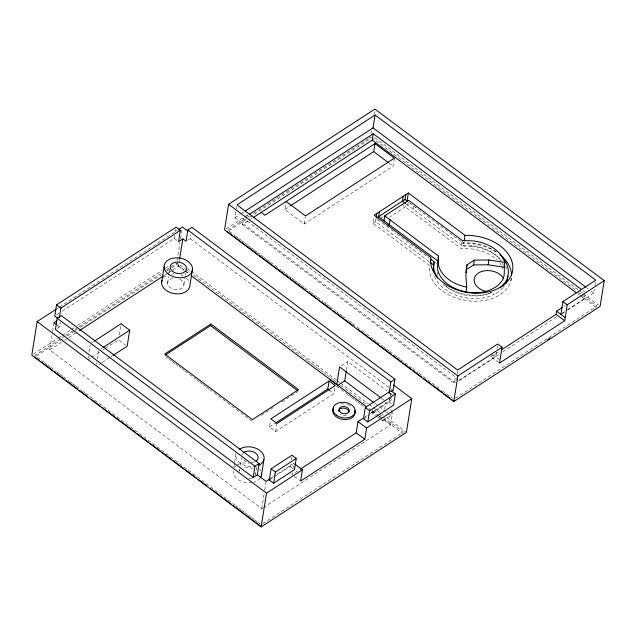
<?xml version="1.0" encoding="UTF-8"?>
<svg xmlns="http://www.w3.org/2000/svg" width="636" height="636" viewBox="0 0 636 636"><rect width="100%" height="100%" fill="white"/><g stroke="black" fill="none" stroke-linecap="round" stroke-linejoin="round"><path stroke-width="0.48" stroke-dasharray="3.18 2.39" d="M567.67 309.653L584.317 298.817L584.897 295.152M263.431 507.608L261.77 508.689L49.632 349.991L52.414 332.437M52.565 331.459L53.957 322.683M57.057 328.446L59.522 326.84L60.269 322.158M88.046 357.941L88.34 356.057M88.945 352.272L90.137 344.712M96.656 364.388L96.958 362.496M97.554 358.72L98.755 351.159M119.29 335.069L121.086 323.732M62.233 311.274L174.256 238.381L174.701 235.574M175.298 231.822L175.743 229.016M167.594 283.235L168.635 276.62M169.24 272.836L169.987 268.114M177.07 260.712L179.964 242.443M180.576 238.595L182.095 228.984M171.903 267.796L176.888 264.552L177.15 262.922L185.084 268.861M172.658 269.942L178.478 266.158L178.939 263.232M179.098 262.255L179.559 259.329M187.707 240.217L190.172 238.619L190.768 234.867M183.955 284.523L185.307 276.024M185.45 275.078L185.752 273.186M455.646 382.896L234.962 217.719L236.274 209.459M236.417 208.544L236.711 206.708M242.364 224.659L243.381 218.235L455.448 377.005L454.446 383.325L242.364 224.659L249.717 219.873M233.937 467.015L234.541 463.231M234.684 462.293L236.035 453.786A14.278 9.85 9 0 0 254.662 466.506M239.685 469.225L239.39 471.109A8.236 5.676 9 0 1 240.058 469.75M240.289 465.441L241.481 457.88M394.36 158.149L393.096 166.147L304.247 223.959L284.856 209.459L286.128 201.453M256.666 466.999L255.473 474.559A8.236 5.676 9 0 0 255.155 471.578M334.806 388.262L333.956 393.612L275.682 431.526L269.529 426.923L270.523 420.674M304.247 223.959L305.367 216.844M261.77 508.689L264.083 494.061M264.703 490.157L266.094 481.38M275.682 431.526L276.819 424.387M290.453 464.606L290.151 466.474L274.116 476.913M291.193 459.915L291.638 457.109M292.329 472.715L292.035 474.591L298.61 470.306M292.926 468.971L293.816 463.342L274.378 475.99M370.979 133.767L371.575 129.975M373.984 114.79L374.882 109.09M346.413 370.239L347.781 361.558L387.022 390.917M511.431 278.242A41.372 28.533 9 0 1 466.275 300.534A41.372 28.533 9 0 1 429.666 265.641L372.958 223.212L373.944 216.963M376.035 218.331L375.526 221.543L429.459 261.889M408.296 202.272L407.835 205.166L389.741 216.94M413.678 206.303L413.217 209.196L415.785 207.527M381.25 419.649L382.824 420.825L383.079 419.219L390.615 424.856L264.258 507.067M384.693 408.988L385.726 402.477M390.011 397.301L389.272 401.984L368.498 415.499M390.162 396.363L390.758 392.619M382.824 420.825L391.037 415.483L391.339 413.551M391.49 412.589L392.253 407.771M390.615 424.856L392.619 412.176M462.141 241.481L461.537 245.337L471.952 245.703A33.851 23.341 9 0 1 501.677 261.992M471.546 246.315L462.404 245.997L462.913 242.785L472.055 243.095A37.619 25.941 9 0 1 496.239 251.912M496.215 252.031A41.372 28.533 9 0 0 463.787 243.437L464.073 241.656M456.084 380.145L456.378 378.309M457.101 373.722L457.538 370.971M434.452 276.27A37.619 25.941 9 0 0 492.161 295.366L493.759 294.484L494.267 291.272M498.727 362.544L490.889 356.732L491.262 354.403M496.414 352.257L495.69 356.844L458.922 380.773M497.002 348.592L497.432 345.833M510.891 280.929L511.32 278.25M567.447 310.145L593.73 293.005L594.318 289.332M594.899 285.667L595.622 281.08M503.346 287.241L504.292 286.009M502.885 287.822L497.527 292.56L493.759 294.484M563.965 306.369L565.611 305.296M561.699 313.898L564.164 312.292M57.057 308.619L58.711 307.538M59.546 306.997L177.42 230.296M56.429 315.051L58.917 313.429M234.962 217.719L239.955 214.475M240.782 213.927L244.113 211.764M33.462 354.157L57.534 338.487M58.361 337.947L61.684 335.792M62.519 335.252L70.819 329.846M71.645 329.305L74.134 327.691M77.457 325.529L162.132 270.435M165.455 268.273L169.605 265.578M226.193 228.833L247.802 214.769M245.051 217.146L248.374 214.984M64.888 335.967L34.956 355.445L43.685 361.971M65.723 335.426L74.038 330.012M74.873 329.472L78.196 327.309M79.023 326.769L162.18 272.661M166.338 269.958L177.15 262.922M227.68 230.153L246.832 217.695M247.666 217.146L249.328 216.065M253.494 213.354L368.395 138.592M369.23 138.052L370.899 136.963L370.645 138.569L249.074 217.671M36.363 355.985L62.137 339.211M67.13 335.967L74.611 331.102M75.446 330.561L77.107 329.472M80.43 327.309L161.091 274.832M166.91 271.047L171.068 268.336M229.095 230.677L248.247 218.22M49.632 349.991L63.759 340.793M64.594 340.252L67.917 338.09M68.752 337.549L77.059 332.143M164.342 275.348L167.666 273.186M168.5 272.645L171.823 270.483M250.536 219.34L252.166 218.283M284.856 209.459L289.841 206.215M91.95 342.685L93.619 341.604M100.568 349.132L102.229 348.043M87.744 359.833L91.075 357.671M91.902 357.13L99.399 352.249M102.73 350.086L104.391 349.005M105.226 348.464L118.542 339.791L125.594 345.07M98.858 364.651L101.355 363.029M102.189 362.488L109.678 357.615M110.513 357.074L112.174 355.985M372.958 223.212L378.094 219.873M381.377 217.735L383.023 216.661M261.221 415.348L275.229 406.237M281.82 401.952L298.3 391.227M341.214 365.835L347.781 361.558M269.529 426.923L274.529 423.671M389.16 399.408L393.271 396.737M271.175 478.073L273.575 476.507M364.643 417.264L367.131 415.642M370.454 413.48L393.39 398.557M269.306 480.045L273.313 477.437M363.514 418.742L367.672 416.039M490.889 356.732L499.968 350.826M458.612 380.614L499.403 354.069M502.734 351.907L556.85 316.696M561.842 313.445L566.835 310.193M262.74 523.619L403.272 432.178L378.674 413.766M455.4 398.255L596.973 306.139L577.146 291.304M489.959 293.077L491.302 292.329M329.345 390.162L333.956 393.612M586.591 287.663L588.173 288.847M591.353 291.224L593.73 293.005M582.942 290.62L584.532 291.805M374.795 137.686L582.671 293.283M583.466 293.88L598.548 305.161M371.686 137.559L576.351 290.708M577.687 293.498L579.269 294.691M580.064 295.279L595.932 307.156M581.94 297.036L584.317 298.817M389.216 163.245L393.096 166.147M409.441 202.781L463.787 243.437M406.094 203.87L462.404 245.997M401.944 204.355L461.028 248.549L471.443 248.915A33.851 23.341 9 0 1 496.676 259.719M377.569 219.476L396.228 233.436M396.999 234.016L429.292 258.176M434.809 262.302L436.383 263.479M492.82 354.697L499.276 359.531M229.27 231.345L234.827 235.503M235.622 236.099L238.007 237.88M238.802 238.476L241.187 240.257M241.982 240.853L244.359 242.634M245.154 243.23L247.539 245.019M248.334 245.607L250.719 247.396M251.514 247.984L253.891 249.773M254.686 250.369L257.071 252.15M257.866 252.746L260.251 254.527M261.046 255.123L263.431 256.904M264.218 257.5L266.603 259.281M267.398 259.878L269.783 261.658M270.578 262.255L281.7 270.578M282.495 271.175L284.872 272.955M285.667 273.552L288.052 275.332M288.847 275.929L291.232 277.709M292.027 278.306L294.412 280.094M295.207 280.683L297.584 282.471M298.379 283.068L300.764 284.849M301.559 285.445L303.944 287.226M304.739 287.822L310.296 291.98M311.091 292.576L313.476 294.357M314.271 294.953L316.649 296.734M317.444 297.33L323.009 301.496M323.804 302.092L326.189 303.873M326.984 304.469L329.361 306.25M330.156 306.846L335.721 311.004M336.516 311.6L338.893 313.381M339.688 313.977L342.073 315.758M342.868 316.354L348.425 320.52M349.22 321.108L351.605 322.897M352.4 323.493L361.137 330.028M361.932 330.625L373.054 338.948M373.849 339.545L376.234 341.325M377.029 341.922L382.586 346.079M383.381 346.676L385.766 348.456M386.561 349.053L388.946 350.841M389.741 351.43L396.84 356.748M397.627 357.337L399.98 359.094M400.76 359.682L408.614 365.549M409.393 366.137L411.754 367.902M412.533 368.49L418.027 372.601M418.814 373.189L441.511 390.17M442.282 390.743L449.93 396.466M450.693 397.039L452.228 398.184M190.172 238.619L389.979 388.095M390.774 388.683L393.151 390.464M390.162 393.271L391.736 394.439M389.041 393.135L391.251 394.789M174.256 238.381L178.565 241.608M388.731 401.586L393.581 405.212M381.95 398.613L385.09 400.958M374.556 403.152L385.543 411.373M386.322 411.961L388.683 413.718M389.463 414.306L391.037 415.483M187.389 268.432L190.561 270.809M191.357 271.405L336.587 380.113M337.382 380.71L339.759 382.49M340.554 383.079L368.331 403.876M369.126 404.464L372.299 406.841M373.094 407.438L383.413 415.157M386.585 417.534L405.633 431.796M185.879 269.457L189.846 272.423M193.813 275.396L307.268 360.318M308.062 360.914L310.44 362.695M311.235 363.291L313.612 365.072M314.407 365.668L316.784 367.449M317.579 368.037L319.964 369.826M320.751 370.414L323.136 372.195M323.931 372.791L326.308 374.572M327.103 375.168L329.48 376.949M330.275 377.546L332.652 379.326M333.447 379.915L335.832 381.703M340.586 385.265L366.773 404.862M373.912 410.204L377.879 413.177M176.888 264.552L188.789 273.456M368.896 408.272L371.273 410.053M372.068 410.649L378.412 415.395M379.207 415.992L382.379 418.369M383.174 418.957L403.009 433.808M178.478 266.158L184.043 270.324M184.838 270.92L188.018 273.297M372.092 410.999L376.011 413.933M379.151 416.286L380.718 417.455M336.516 386.187L347.502 394.407M348.29 394.996L350.643 396.753M351.43 397.341L353.783 399.106M354.57 399.686L356.923 401.451M357.71 402.039L360.063 403.796M360.843 404.385L363.983 406.738M371.05 412.017L376.544 416.127M377.331 416.715L380.463 419.068M166.036 356.82L168.405 358.593M169.2 359.181L171.569 360.954M172.356 361.542L174.733 363.323M175.52 363.911L177.889 365.684M178.676 366.272L181.053 368.045M181.84 368.642L184.209 370.414M185.004 371.003L192.899 376.917M193.694 377.506L196.063 379.279M196.85 379.867L199.219 381.64M200.014 382.236L202.383 384.009M203.17 384.597L205.547 386.37M206.334 386.966L208.703 388.739M209.49 389.327L252.158 421.247M289.619 466.077L294.46 469.702M294.381 476.348L299.866 480.45M57.137 325.06L59.522 326.84M44.472 362.568L46.857 364.349M47.652 364.945L50.029 366.726M50.824 367.322L56.373 371.472M57.168 372.068L59.553 373.849M60.341 374.445L62.726 376.226M63.521 376.822L69.07 380.98M69.865 381.568L72.242 383.357M73.037 383.945L75.422 385.726M76.209 386.322L81.766 390.48M82.561 391.076L84.938 392.857M85.733 393.445L222.99 496.191M223.785 496.788L234.891 505.095M235.686 505.692L238.071 507.472M238.858 508.069L241.243 509.849M242.038 510.446L244.415 512.226M245.21 512.823L247.587 514.603M248.382 515.192L250.759 516.981M251.554 517.569L253.939 519.35M254.726 519.946L257.111 521.727M257.906 522.323L260.283 524.104M179.829 279.252A8.236 5.676 9 0 1 181.753 288.275A8.236 5.676 9 0 1 168.953 286.486A8.236 5.676 9 0 1 172.944 278.282M163.46 277.956A14.278 9.85 9 0 1 167.84 275.014M172.038 274.013A14.278 9.85 9 0 1 173.859 273.901M181.141 275.15A14.278 9.85 9 0 1 182.81 275.857M186.396 278.178A14.278 9.85 9 0 1 189.456 282.392M346.548 415.022A5.191 3.578 9 0 1 342.645 415.125M341.389 414.68A5.191 3.578 9 0 1 340.308 414.036M254.583 461.871A8.236 5.676 9 0 1 250.584 462.523M246.426 461.625A8.236 5.676 9 0 1 242.252 458.023M241.934 455.05A8.236 5.676 9 0 1 243.771 452.53M260.211 478.185A14.278 9.85 9 0 1 253.82 482.207M252.118 482.573A14.278 9.85 9 0 1 233.317 470.688M234.644 467.484A14.278 9.85 9 0 1 235.908 466.101M237.3 465.067A14.278 9.85 9 0 1 249.153 463.143M259.798 469.002A14.278 9.85 9 0 1 260.816 470.656M252.039 477.938A8.236 5.676 9 0 1 248.04 478.582M244.725 467.214A8.236 5.676 9 0 1 252.762 468.939M340.721 403.987A11.233 7.743 9 0 1 346.493 404.361M347.423 404.631A11.233 7.743 9 0 1 351.565 406.714M489.076 293.427A33.851 23.341 9 0 1 443.761 284.379M437.751 274.975A33.851 23.341 9 0 1 437.083 272.248M499.705 263.073A33.851 23.341 9 0 1 501.168 265.204M501.589 265.928A33.851 23.341 9 0 1 503.187 269.489M471.538 246.291A37.619 25.941 9 0 1 501.701 260.506M505.493 266.015A37.619 25.941 9 0 1 507.138 270.165M491.827 292.488A37.619 25.941 9 0 1 443.26 284.316M502.098 262.716A33.851 23.341 9 0 1 503.37 265.379"/><path stroke-width="0.95" d="M433.259 270.324L433.927 261.642L430.787 259.289M433.927 261.642L433.744 268.026A37.603 25.933 9 0 0 437.528 277.948M384.748 215.866L438.442 256.038L437.473 268.13A33.851 23.341 9 0 0 484.878 291.646C490.714 290.048 496.724 287.464 500.548 282.567C506.312 277.065 503.354 269.115 504.738 262.358A33.851 23.341 9 0 0 472.715 240.877L462.3 240.519L408.598 200.348L384.748 215.866L383.985 220.684M438.442 256.038L438.236 263.312A33.851 23.341 9 0 0 466.713 287.098L465.95 291.916M465.886 272.582L466.935 264.902L474.321 260.1L488.885 259.997L504.738 262.358M466.935 264.902L465.902 275.388L466.713 287.098M560.88 314.43L562.916 301.583L595.773 280.158L375.073 115.021L236.997 204.871L457.689 370.049L497.726 343.997L502.035 347.224L499.514 363.124L564.696 320.759L567.225 304.811L604.2 280.635L374.882 109.09L228.594 204.283L224.532 229.914L453.834 401.539L600.13 306.345L604.2 280.635M56.222 309.16L37.134 321.578L31.8 355.23L261.15 526.91L406.42 432.385L411.77 398.645L393.517 384.995M391.506 391.53L393.151 390.464L394.932 379.215L191.953 227.37L187.851 230.041L186.07 241.29L182.802 238.85L178.565 241.608L180.346 230.359L176.037 227.139L56.548 304.882L54.768 316.132L57.638 318.278M57.2 318.27L55.419 329.52L253.2 477.477L257.302 474.806L259.083 463.557L61.302 315.599L57.2 318.27L254.98 466.228L253.2 477.477M59.371 317.475L60.857 308.11L180.346 230.359M94.454 341.063L121.086 323.732L129.704 330.171L127.16 346.238L113.009 355.445M161.592 282.758L164.136 266.699M179.71 258.351L182.802 238.85M192.501 268.933L189.957 285A14.278 9.85 9 0 1 173.986 293.562A14.278 9.85 9 0 1 162.053 280.23M165.281 355.103L210.595 325.616L210.85 324.01L298.554 389.622L252.413 419.641L164.716 354.029L210.85 324.01M261.364 475.823L263.908 459.756M261.15 526.91L266.492 493.17L302.426 469.789L294.595 463.93M269.306 480.045L271.087 468.796L291.94 455.233L296.241 458.453L294.46 469.702L273.615 483.265L268.766 479.639M273.615 483.265L275.396 472.023L296.241 458.453M302.426 469.789L300.645 481.039L364.81 439.285L366.59 428.036L411.77 398.645M275.356 423.131L327.802 389.009L329.082 380.98L335.228 385.583L276.962 423.497L270.809 418.885L329.082 380.98M244.947 211.224L373.038 127.868L375.073 115.021M253.804 217.218L372.235 140.159L373.252 133.735L581.36 289.428M290.676 205.674L373.714 151.646L374.978 143.649L394.36 158.149L305.511 215.954L286.128 201.453M337.334 385.655L344.728 380.845L346.254 371.201M376.186 217.361L376.798 213.505M379.366 211.836L378.603 216.661L437.679 260.855M300.256 469.241L356.2 432.838L357.981 421.596L362.981 418.345L367.823 421.97L393.581 405.212L395.361 393.962L391.053 390.743L365.295 407.501L363.514 418.742M390.13 219.897L389.367 224.715L387.443 225.963M403.216 196.317L402.453 201.135L405.53 203.441M367.823 421.97L369.603 410.721L395.361 393.962M376.671 217.91L405.021 199.466L405.784 194.648M407.08 201.008L408.352 192.978L465.059 235.407A41.372 28.533 9 0 1 512.767 265.625A41.372 28.533 9 0 1 470.831 292.918A41.372 28.533 9 0 1 430.938 257.604L374.23 215.175L408.352 192.978M389.041 393.135L390.822 381.886L394.932 379.215M430.238 262.072L430.659 259.393M464.216 240.758L465.059 235.407M466.172 269.728L473.55 264.918L474.321 260.1M453.834 401.539L457.888 375.948L502.035 347.224M473.55 264.918L488.122 264.815L488.885 259.997M503.601 285.636L503.855 284.03L505.739 281.573A37.603 25.933 9 0 0 502.209 257.302M501.621 349.752L556.087 314.311L556.572 311.211L562.327 307.442M503.855 284.03L500.246 287.559M178.255 229.763L182.405 227.06L187.962 231.218M56.882 320.783L53.957 322.683L56.342 324.463M249.209 214.443L373.252 133.735M79.556 330.521L163.516 275.889M374.978 143.649L264.926 215.254L261.158 212.432M103.064 347.502L129.704 330.171M254.98 466.228L259.083 463.557M270.372 478.598L266.094 481.38L257.302 474.806M547.755 339.608L550.251 337.986M488.122 264.815L503.974 267.176M485.912 291.312L484.807 291.089A15.351 10.581 9 0 1 477.723 273.496A15.351 10.581 9 0 1 502.933 277.503L503.227 278.091M556.087 314.311L564.696 320.759M330.617 379.978L336.77 384.581L339.568 366.908L381.163 398.025M327.802 389.009L329.345 390.162M373.038 127.868L585.796 287.067M372.235 140.159L576.375 292.878M373.714 151.646L388.445 162.665M562.916 301.583L567.225 304.811M556.572 311.211L565.181 317.658M405.021 199.466L407.326 201.199M430.246 262.485L433.418 264.854M228.594 204.283L457.888 375.948M227.426 231.758L232.196 235.328M233.786 236.52L244.9 244.836M246.49 246.029L257.612 254.352M259.202 255.537L305.28 290.024M306.87 291.209L317.984 299.532M319.574 300.725L330.696 309.048M332.286 310.233L343.408 318.557M344.998 319.749L353.735 326.284M357.71 329.257L366.447 335.8M368.037 336.985L378.364 344.712M379.946 345.905L391.068 354.228M392.658 355.421L401.292 361.876M402.866 363.053L411.5 369.508M413.066 370.685L421.7 377.14M423.266 378.317L431.9 384.772M433.474 385.949L442.028 392.348M443.554 393.493L449.676 398.072M451.21 399.217L453.5 400.934M187.851 230.041L390.822 381.886M344.728 380.845L373.769 402.564M191.205 275.682L366.598 406.889M365.295 407.501L369.603 410.721M357.981 421.596L366.59 428.036M356.2 432.838L364.81 439.285M210.595 325.616L297.513 390.639M56.548 304.882L60.857 308.11M271.087 468.796L275.396 472.023M37.134 321.578L266.492 493.17M34.694 357.066L39.456 360.628M41.046 361.82L52.152 370.128M53.742 371.321L64.848 379.636M66.43 380.821L77.544 389.137M79.126 390.321L87.855 396.856M91.823 399.821L100.552 406.356M102.134 407.541L135.46 432.48M137.05 433.673L148.156 441.98M149.746 443.173L160.852 451.481M162.434 452.673L171.164 459.2M172.754 460.392L183.86 468.708M185.45 469.893L196.556 478.208M198.138 479.393L206.867 485.928M210.834 488.893L231.464 504.332M233.054 505.517L244.16 513.832M245.742 515.025L260.824 526.306M354.57 410.403A11.233 7.743 9 0 1 343.154 419.442A11.233 7.743 9 0 1 333.638 407.755M338.71 411.389A5.191 3.578 9 0 1 343.742 408.113A5.191 3.578 9 0 1 349.013 412.064M239.223 449.421A14.278 9.85 9 0 1 260.235 450.773A14.278 9.85 9 0 1 258.709 465.29M243.771 452.53A8.236 5.676 9 0 1 255.306 452.872A8.236 5.676 9 0 1 256.173 461.005M261.571 473.256A14.278 9.85 9 0 1 260.696 477.429M499.872 254.646A41.372 28.533 9 0 1 511.598 275.507M507.846 276.048A37.603 25.933 9 0 1 506.041 283.282M172.555 271.405A8.236 5.676 9 0 0 186.229 269.918A8.236 5.676 9 0 0 176.164 262.119A8.236 5.676 9 0 0 172.555 271.405M168.333 274.036A14.278 9.85 9 0 0 192.04 271.461A14.278 9.85 9 0 0 174.582 257.946A14.278 9.85 9 0 0 168.333 274.036M336.42 415.125A11.233 7.743 9 0 0 354.96 412.844A11.233 7.743 9 0 0 340.976 402.381A11.233 7.743 9 0 0 336.42 415.125M340.562 412.43A5.191 3.578 9 0 0 349.124 411.381A5.191 3.578 9 0 0 342.661 406.539A5.191 3.578 9 0 0 340.562 412.43"/></g></svg>
